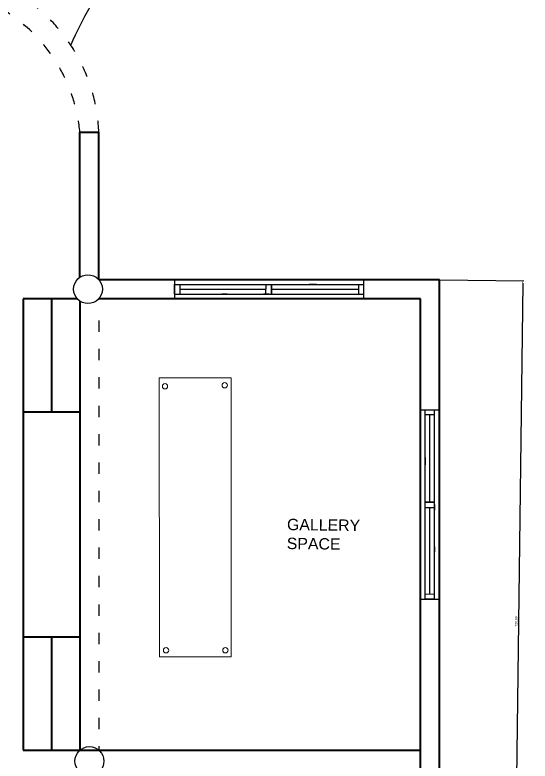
# Model space of a CAD drawing. Header units: centimetres. Extents: x 3413 to 9875, y 1 to 2456.
# Drawn here: x 4550 to 5095, y 652 to 1440 of the extents above; entities that cross this region are included whole.
import ezdxf

# ---------------------------------------------------------------- set-up
doc = ezdxf.new("R2010")
doc.units = ezdxf.units.CM
doc.linetypes.add('raya espacio raya', pattern=[30, 12, -18])
doc.layers.add('beam', color=63, linetype='raya espacio raya')
doc.layers.add('elevationn', color=240, linetype='Continuous')
for name, color, linetype, lineweight in [('cloumn', 7, 'Continuous', 30), ('furniture', 63, 'Continuous', 20), ('JO_ DOOR LINE', 50, 'Continuous', 18), ('JO_ELEVATION LINE', 3, 'Continuous', 20), ('wall', 4, 'Continuous', 40)]:
    doc.layers.add(name, color=color, linetype=linetype, lineweight=lineweight)
doc.styles.get("Standard").update_dxf_attribs({"font": 'arial.ttf'})
doc.dimstyles.new('ISO-25', dxfattribs={"dimtxt": 2.5, "dimasz": 2.5, "dimexe": 1.25, "dimexo": 0.625, "dimtad": 1, "dimtxsty": 'Standard', "dimcen": 2.5, "dimadec": 0, "dimazin": 0, "dimtfac": 1, "dimtmove": 0, "dimatfit": 3, "dimfxl": 1, "dimarcsym": 0})

# ---------------------------------------------------------------- blocks, each defined once
blk = doc.blocks.new('window_100-flat-3-flat-1')
at = {"layer": 'JO_ DOOR LINE', "lineweight": 30}
for p, q in [((-261.27, 8628.84), (-273.24, 8644.87)), ((-430.48, 8521.17), (-270.25, 8640.86)), ((-268.27, 8629.86), (-274.25, 8637.87)), ((-264.26, 8632.85), (-270.25, 8640.86)), ((-424.49, 8513.16), (-264.26, 8632.85)), ((-345.25, 8578.6), (-271.26, 8633.86)), ((-310.3, 8610.94), (-316.54, 8606.28)), ((-310.56, 8598.27), (-304.32, 8602.93)), ((-348.24, 8582.6), (-348.24, 8582.6)), ((-348.24, 8582.6), (-342.25, 8574.59)), ((-342.25, 8574.59), (-348.24, 8582.6)), ((-423.03, 8520.49), (-350, 8575.05)), ((-347.01, 8571.04), (-352.99, 8579.05)), ((-344.38, 8573), (-349.13, 8569.45)), ((-342.25, 8574.59), (-342.25, 8574.59)), ((-390.42, 8551.09), (-385.97, 8554.42)), ((-379.98, 8546.41), (-384.44, 8543.08)), ((-433.47, 8525.18), (-421.5, 8509.15)), ((-424.49, 8513.16), (-430.48, 8521.17)), ((-426.03, 8524.5), (-420.04, 8516.49))]:
    blk.add_line(p, q, dxfattribs=at)
at = {"layer": 'JO_ELEVATION LINE'}
for p, q in [((-273.24, 8644.87), (-433.47, 8525.18)), ((-421.5, 8509.15), (-261.27, 8628.84))]:
    blk.add_line(p, q, dxfattribs=at)
blk = doc.blocks.new('*D48')
at = {"layer": 'Defpoints', "color": 0, "transparency": 16777216}
for p in [(4999.15, 1160.35), (4999.18, 440.2), (5078.09, 439.19)]:
    blk.add_point(p, dxfattribs=at)
at = {"layer": 'elevationn', "color": 0, "lineweight": -2, "transparency": 16777216}
for p, q in [((4999.78, 1160.34), (5088.58, 1159.2)), ((5087.3, 1156.72), (5078.13, 441.69)), ((4999.8, 440.19), (5079.34, 439.17))]:
    blk.add_line(p, q, dxfattribs=at)
at = {"layer": 'elevationn', "color": 0, "transparency": 16777216}
for points in [[(5086.88, 1156.72), (5087.72, 1156.71), (5087.33, 1159.22)], [(5077.71, 441.69), (5078.54, 441.68), (5078.09, 439.19)]]:
    blk.add_solid(points, dxfattribs=at)
at = {"layer": 'elevationn', "color": 0, "transparency": 16777216, "insert": (5080.59, 799.23), "char_height": 2.5, "attachment_point": 5, "rotation": 89.26504}
blk.add_mtext('720,09', dxfattribs=at)

msp = doc.modelspace()

# ---------------------------------------------------------------- linework, layer by layer
at = {"layer": 'beam'}
for p, q in [((4619.155, 1137.824), (4619.169, 663.186)), ((4639.154, 1140.447), (4639.154, 1140.336)), ((4639.155, 1117.336), (4639.169, 663.187))]:
    msp.add_line(p, q, dxfattribs=at)
for centre, radius, start, end in [((4458.023, 1308.652), 181.293, 2.456295, 88.748349), ((4449.98, 1300.419), 169.924, 5.403443, 85.867005)]:
    msp.add_arc(centre, radius, start, end, dxfattribs=at)
at = {"layer": 'cloumn'}
for centre in [(4627.669, 1150.463), (4629.17, 651.687)]:
    msp.add_circle(centre, 15.24, dxfattribs=at)
at = {"layer": 'elevationn'}
msp.add_spline([(4609.72, 1409.093), (4629.94, 1448.809), (4683.883, 1509.648), (4741.354, 1542.333), (4803.191, 1589.714), (4823.564, 1628.37), (4836.527, 1662.164)], degree=3, dxfattribs=at)
at = {"layer": 'furniture'}
msp.add_lwpolyline([(4778.883, 1056.687), (4779.118, 761.932), (4703.152, 761.871), (4702.917, 1056.626)], close=True, dxfattribs=at)
for centre in [(4709.092, 1047.81), (4772.188, 1048.89), (4710.176, 768.772), (4772.885, 768.822)]:
    msp.add_circle(centre, 2.813, dxfattribs=at)
at = {"layer": 'wall'}
for p, q in [((4619.154, 1163.102), (4619.149, 1316.421)), ((4619.149, 1316.421), (4639.149, 1316.421)), ((4639.154, 1160.336), (4639.149, 1316.421)), ((4999.154, 1160.347), (4639.154, 1160.336)), ((4999.176, 440.198), (4999.154, 1160.347)), ((4616.281, 1140.336), (4559.154, 1140.334)), ((4559.154, 1140.334), (4559.169, 663.184)), ((4589.154, 1140.335), (4589.158, 1020.335)), ((4619.155, 1137.824), (4619.169, 663.186)), ((4979.154, 1140.347), (4639.057, 1140.336)), ((4979.175, 460.2), (4979.154, 1140.347)), ((4619.158, 1020.336), (4559.158, 1020.334)), ((4559.166, 783.184), (4619.166, 783.186)), ((4589.166, 783.185), (4589.169, 663.185)), ((4979.168, 700.2), (4979.167, 740.2)), ((4559.169, 663.184), (4979.169, 663.197))]:
    msp.add_line(p, q, dxfattribs=at)

# ---------------------------------------------------------------- block references
for p, rotation in [((-35.207, -5929.273), 323.2430642054199), ((12068.776, -3931.654), 53.24294292379511)]:
    msp.add_blockref('window_100-flat-3-flat-1', p, dxfattribs=dict(at, rotation=rotation))

# ---------------------------------------------------------------- texts
at = {"layer": 'beam', "insert": (4838.174, 907.817), "char_height": 12, "attachment_point": 1, "rotation": 359.26504}
msp.add_mtext_dynamic_manual_height_columns('GALLERY SPACE', width=52.10525, gutter_width=60, heights=[0], dxfattribs=at)

# ---------------------------------------------------------------- dimensions: what is measured, and where the dimension line sits
at = {"layer": 'elevationn'}
dim = msp.add_linear_dim(base=(5078.094, 439.186), p1=(4999.154, 1160.347), p2=(4999.176, 440.198), angle=89.26504, dimstyle='ISO-25', dxfattribs=at)
dim.commit()
dim.dimension.update_dxf_attribs({"geometry": '*D48', "text_midpoint": (5080.585, 799.228)})

doc.saveas('drawing.dxf')
